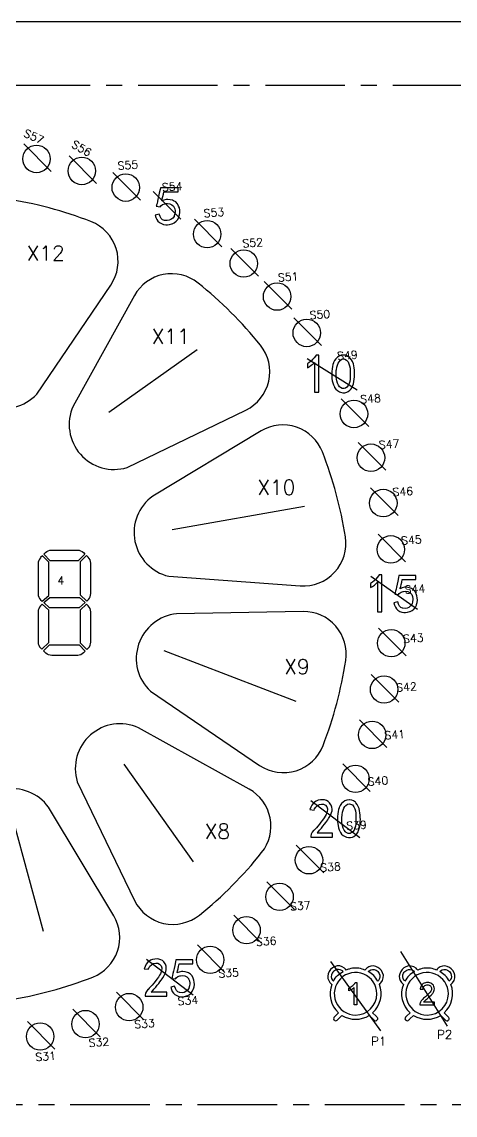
# Model space of a CAD drawing. Header units: millimetres. Extents: x 1653 to 3206, y -200 to 97.
# Drawn here: x 2208.3 to 2228.7, y -171 to -119.5 of the extents above; entities that cross this region are included whole.
import ezdxf
from ezdxf.enums import TextEntityAlignment as Align

# ---------------------------------------------------------------- set-up
doc = ezdxf.new("R2010")
doc.units = ezdxf.units.MM
doc.header["$LTSCALE"] = 3
doc.linetypes.add('CENTER', pattern=[2, 1.25, -0.25, 0.25, -0.25])
doc.layers.add('DIM', color=4, linetype='Continuous')
doc.styles.add('romans', font='romans.shx')

msp = doc.modelspace()

# ---------------------------------------------------------------- linework, layer by layer
at = {"linetype": 'Continuous'}
msp.add_lwpolyline([(2174.035, -134.454), (2174.035, -158.454), (2189.035, -173.454), (2274.035, -173.454), (2289.035, -158.454), (2289.035, -134.454), (2274.035, -119.454), (2189.035, -119.454)], close=True, dxfattribs=at)
at = {"linetype": 'CENTER'}
msp.add_lwpolyline([(2265.474, -122.454), (2198.535, -122.454, 0.895837), (2198.535, -170.454), (2265.474, -170.454, 0.856686)], format="xyb", close=True, dxfattribs=at)
for points in [[(2215.623, -127.271), (2214.786, -127.271), (2214.767, -127.358), (2214.728, -127.528), (2214.694, -127.679), (2214.665, -127.808), (2214.64, -127.916), (2214.62, -128.003), (2214.603, -128.07), (2214.592, -128.116), (2214.585, -128.141), (2214.765, -128.16), (2214.803, -128.117), (2214.886, -128.055), (2214.988, -128.019), (2215.006, -128.015), (2215.118, -128.004), (2215.22, -128.019), (2215.227, -128.021), (2215.321, -128.066), (2215.401, -128.141), (2215.415, -128.163), (2215.456, -128.255), (2215.475, -128.363), (2215.474, -128.394), (2215.462, -128.5), (2215.433, -128.595), (2215.421, -128.619), (2215.358, -128.703), (2215.274, -128.767), (2215.199, -128.8), (2215.095, -128.817), (2214.976, -128.807), (2214.966, -128.805), (2214.886, -128.773), (2214.819, -128.712), (2214.765, -128.622), (2214.722, -128.505), (2214.531, -128.555), (2214.562, -128.662), (2214.606, -128.759), (2214.663, -128.838), (2214.733, -128.898), (2214.825, -128.955), (2214.926, -128.993), (2215.03, -129.01), (2215.108, -129.011), (2215.216, -128.998), (2215.316, -128.97), (2215.336, -128.962), (2215.433, -128.914), (2215.518, -128.849), (2215.533, -128.834), (2215.597, -128.756), (2215.645, -128.656), (2215.651, -128.638), (2215.681, -128.536), (2215.698, -128.433), (2215.698, -128.43), (2215.692, -128.323), (2215.676, -128.221), (2215.64, -128.128), (2215.591, -128.029), (2215.574, -128.005), (2215.499, -127.936), (2215.401, -127.877), (2215.35, -127.859), (2215.245, -127.832), (2215.135, -127.816), (2215.054, -127.823), (2214.949, -127.846), (2214.839, -127.888), (2214.845, -127.868), (2214.87, -127.783), (2214.895, -127.685), (2214.92, -127.576), (2214.945, -127.453), (2215.623, -127.453)], [(2222.242, -135.157), (2222.121, -135.157), (2222.087, -135.204), (2222.023, -135.283), (2221.952, -135.359), (2221.876, -135.43), (2221.794, -135.498), (2221.707, -135.561), (2221.707, -135.753), (2221.803, -135.692), (2221.89, -135.63), (2221.97, -135.566), (2222.039, -135.501), (2222.039, -136.896), (2222.242, -136.896)], [(2223.423, -135.147), (2223.404, -135.148), (2223.297, -135.161), (2223.203, -135.194), (2223.12, -135.248), (2223.118, -135.25), (2223.045, -135.322), (2222.985, -135.406), (2222.938, -135.501), (2222.933, -135.514), (2222.904, -135.598), (2222.881, -135.696), (2222.866, -135.805), (2222.858, -135.926), (2222.858, -135.933), (2222.855, -136.06), (2222.858, -136.172), (2222.865, -136.268), (2222.877, -136.351), (2222.879, -136.357), (2222.903, -136.46), (2222.937, -136.559), (2222.978, -136.653), (2222.99, -136.675), (2223.048, -136.754), (2223.125, -136.821), (2223.221, -136.876), (2223.27, -136.899), (2223.368, -136.924), (2223.466, -136.924), (2223.564, -136.896), (2223.621, -136.869), (2223.702, -136.81), (2223.771, -136.736), (2223.827, -136.644), (2223.848, -136.589), (2223.876, -136.499), (2223.899, -136.399), (2223.917, -136.289), (2223.928, -136.169), (2223.93, -136.073), (2223.928, -135.962), (2223.922, -135.858), (2223.913, -135.757), (2223.897, -135.662), (2223.897, -135.661), (2223.871, -135.555), (2223.834, -135.458), (2223.785, -135.369), (2223.726, -135.288), (2223.697, -135.259), (2223.612, -135.196), (2223.521, -135.159)], [(2223.444, -136.723), (2223.351, -136.723), (2223.262, -136.674), (2223.226, -136.643), (2223.17, -136.57), (2223.124, -136.476), (2223.09, -136.361), (2223.076, -136.291), (2223.063, -136.193), (2223.058, -136.09), (2223.06, -135.981), (2223.069, -135.865), (2223.071, -135.847), (2223.091, -135.725), (2223.12, -135.621), (2223.156, -135.532), (2223.201, -135.461), (2223.248, -135.403), (2223.33, -135.347), (2223.423, -135.329), (2223.472, -135.339), (2223.555, -135.385), (2223.625, -135.47), (2223.666, -135.559), (2223.697, -135.657), (2223.716, -135.764), (2223.718, -135.8), (2223.722, -135.9), (2223.724, -136.006), (2223.726, -136.118), (2223.724, -136.177), (2223.716, -136.284), (2223.7, -136.387), (2223.675, -136.482), (2223.631, -136.577), (2223.571, -136.655), (2223.494, -136.704)], [(2209.087, -146.618), (2209.136, -146.677), (2209.209, -146.75), (2209.517, -146.47), (2209.517, -144.909), (2209.217, -144.609), (2209.136, -144.69), (2209.128, -144.698), (2209.081, -144.759), (2209.045, -144.828), (2209.023, -144.903), (2209.016, -144.98), (2209.016, -146.387), (2209.016, -146.398), (2209.026, -146.475), (2209.049, -146.549)], [(2209.424, -144.406), (2209.492, -144.368), (2209.566, -144.344), (2209.643, -144.335), (2209.655, -144.335), (2210.869, -144.335), (2210.946, -144.342), (2211.021, -144.364), (2211.09, -144.399), (2211.151, -144.447), (2211.159, -144.455), (2211.225, -144.521), (2210.911, -144.836), (2209.584, -144.836), (2209.284, -144.536), (2209.364, -144.455)], [(2211.498, -146.387), (2211.498, -144.953), (2211.488, -144.874), (2211.464, -144.8), (2211.427, -144.732), (2211.377, -144.671), (2211.295, -144.591), (2210.996, -144.89), (2210.996, -146.452), (2211.31, -146.745), (2211.377, -146.678), (2211.385, -146.669), (2211.433, -146.608), (2211.469, -146.539), (2211.49, -146.464)], [(2225.213, -145.508), (2225.092, -145.508), (2225.058, -145.555), (2224.994, -145.634), (2224.924, -145.71), (2224.848, -145.781), (2224.766, -145.848), (2224.678, -145.912), (2224.678, -146.105), (2224.774, -146.044), (2224.862, -145.981), (2224.942, -145.917), (2225.011, -145.851), (2225.011, -147.247), (2225.213, -147.247)], [(2226.819, -145.538), (2226.021, -145.538), (2226.003, -145.625), (2225.966, -145.796), (2225.933, -145.946), (2225.906, -146.076), (2225.882, -146.183), (2225.862, -146.271), (2225.847, -146.337), (2225.836, -146.384), (2225.829, -146.408), (2226.001, -146.428), (2226.037, -146.385), (2226.117, -146.323), (2226.212, -146.286), (2226.231, -146.282), (2226.337, -146.272), (2226.435, -146.286), (2226.441, -146.288), (2226.531, -146.334), (2226.606, -146.408), (2226.621, -146.43), (2226.659, -146.522), (2226.677, -146.631), (2226.676, -146.662), (2226.665, -146.768), (2226.637, -146.863), (2226.625, -146.887), (2226.565, -146.97), (2226.485, -147.035), (2226.414, -147.068), (2226.316, -147.084), (2226.203, -147.075), (2226.193, -147.073), (2226.116, -147.041), (2226.052, -146.98), (2226.001, -146.89), (2225.96, -146.772), (2225.778, -146.823), (2225.807, -146.929), (2225.85, -147.026), (2225.905, -147.106), (2225.971, -147.166), (2226.058, -147.223), (2226.154, -147.261), (2226.253, -147.277), (2226.327, -147.278), (2226.43, -147.266), (2226.526, -147.237), (2226.545, -147.23), (2226.638, -147.181), (2226.718, -147.116), (2226.732, -147.102), (2226.794, -147.023), (2226.839, -146.924), (2226.845, -146.905), (2226.874, -146.803), (2226.889, -146.701), (2226.889, -146.698), (2226.884, -146.59), (2226.869, -146.489), (2226.834, -146.396), (2226.788, -146.297), (2226.771, -146.273), (2226.7, -146.204), (2226.606, -146.145), (2226.559, -146.126), (2226.457, -146.099), (2226.354, -146.084), (2226.277, -146.09), (2226.176, -146.114), (2226.071, -146.155), (2226.077, -146.136), (2226.101, -146.051), (2226.125, -145.953), (2226.148, -145.843), (2226.172, -145.72), (2226.819, -145.72)], [(2211.238, -146.812), (2210.958, -147.063), (2209.555, -147.063), (2209.287, -146.813), (2209.563, -146.562), (2210.969, -146.562)], [(2209.087, -148.887), (2209.136, -148.947), (2209.199, -149.009), (2209.517, -148.69), (2209.517, -147.164), (2209.215, -146.881), (2209.136, -146.959), (2209.128, -146.967), (2209.081, -147.028), (2209.045, -147.098), (2209.023, -147.172), (2209.016, -147.25), (2209.016, -148.656), (2209.016, -148.668), (2209.026, -148.745), (2209.05, -148.819)], [(2211.377, -146.959), (2211.304, -146.886), (2210.996, -147.162), (2210.996, -148.71), (2211.313, -149.026), (2211.38, -148.959), (2211.433, -148.892), (2211.469, -148.823), (2211.49, -148.748), (2211.498, -148.671), (2211.498, -147.25), (2211.497, -147.238), (2211.488, -147.161), (2211.464, -147.087), (2211.427, -147.019)], [(2211.1, -149.228), (2211.032, -149.266), (2210.958, -149.29), (2210.881, -149.299), (2210.869, -149.299), (2209.658, -149.299), (2209.581, -149.292), (2209.506, -149.27), (2209.437, -149.234), (2209.376, -149.186), (2209.269, -149.079), (2209.55, -148.797), (2210.944, -148.797), (2211.242, -149.096), (2211.16, -149.178)], [(2222.44, -156.1), (2222.331, -156.106), (2222.321, -156.107), (2222.216, -156.124), (2222.122, -156.161), (2222.038, -156.217), (2221.978, -156.277), (2221.922, -156.356), (2221.87, -156.451), (2221.826, -156.561), (2222.018, -156.591), (2222.042, -156.532), (2222.098, -156.445), (2222.17, -156.378), (2222.18, -156.37), (2222.271, -156.321), (2222.371, -156.298), (2222.461, -156.304), (2222.553, -156.348), (2222.618, -156.426), (2222.654, -156.52), (2222.655, -156.556), (2222.642, -156.652), (2222.604, -156.763), (2222.587, -156.798), (2222.547, -156.871), (2222.492, -156.956), (2222.423, -157.051), (2222.341, -157.157), (2222.273, -157.245), (2222.197, -157.337), (2222.128, -157.418), (2222.065, -157.486), (2222.007, -157.542), (2222.001, -157.547), (2221.931, -157.63), (2221.885, -157.72), (2221.866, -157.815), (2221.866, -157.855), (2222.886, -157.855), (2222.886, -157.673), (2222.159, -157.673), (2222.193, -157.634), (2222.283, -157.528), (2222.366, -157.43), (2222.441, -157.338), (2222.508, -157.255), (2222.569, -157.176), (2222.622, -157.106), (2222.667, -157.043), (2222.705, -156.986), (2222.765, -156.887), (2222.814, -156.789), (2222.847, -156.697), (2222.866, -156.612), (2222.867, -156.546), (2222.856, -156.44), (2222.826, -156.348), (2222.817, -156.333), (2222.755, -156.244), (2222.684, -156.177), (2222.607, -156.139), (2222.513, -156.106)], [(2223.694, -156.106), (2223.675, -156.107), (2223.568, -156.12), (2223.474, -156.153), (2223.391, -156.207), (2223.389, -156.209), (2223.315, -156.281), (2223.256, -156.365), (2223.209, -156.46), (2223.204, -156.472), (2223.175, -156.557), (2223.152, -156.655), (2223.137, -156.764), (2223.128, -156.885), (2223.128, -156.892), (2223.126, -157.019), (2223.128, -157.131), (2223.136, -157.227), (2223.148, -157.309), (2223.15, -157.316), (2223.174, -157.419), (2223.208, -157.518), (2223.249, -157.612), (2223.261, -157.634), (2223.319, -157.712), (2223.396, -157.779), (2223.492, -157.835), (2223.541, -157.858), (2223.639, -157.883), (2223.737, -157.883), (2223.835, -157.855), (2223.892, -157.828), (2223.973, -157.769), (2224.042, -157.695), (2224.098, -157.603), (2224.119, -157.548), (2224.147, -157.458), (2224.17, -157.358), (2224.188, -157.247), (2224.199, -157.128), (2224.201, -157.031), (2224.199, -156.921), (2224.193, -156.817), (2224.183, -156.716), (2224.168, -156.621), (2224.168, -156.62), (2224.142, -156.514), (2224.105, -156.417), (2224.056, -156.328), (2223.996, -156.247), (2223.967, -156.218), (2223.883, -156.155), (2223.792, -156.118)], [(2223.715, -157.681), (2223.622, -157.681), (2223.532, -157.633), (2223.497, -157.602), (2223.44, -157.528), (2223.395, -157.434), (2223.361, -157.32), (2223.346, -157.249), (2223.334, -157.152), (2223.329, -157.049), (2223.331, -156.939), (2223.34, -156.824), (2223.342, -156.806), (2223.362, -156.684), (2223.391, -156.58), (2223.427, -156.491), (2223.471, -156.42), (2223.519, -156.362), (2223.601, -156.306), (2223.694, -156.287), (2223.743, -156.298), (2223.826, -156.344), (2223.896, -156.429), (2223.936, -156.518), (2223.967, -156.616), (2223.987, -156.722), (2223.989, -156.759), (2223.993, -156.859), (2223.995, -156.965), (2223.996, -157.077), (2223.995, -157.136), (2223.987, -157.243), (2223.971, -157.346), (2223.946, -157.441), (2223.902, -157.536), (2223.841, -157.614), (2223.765, -157.663)], [(2215.076, -165.35), (2215.076, -165.168), (2214.35, -165.168), (2214.384, -165.128), (2214.474, -165.022), (2214.557, -164.924), (2214.632, -164.833), (2214.699, -164.748), (2214.76, -164.671), (2214.813, -164.601), (2214.857, -164.537), (2214.895, -164.48), (2214.955, -164.382), (2215.005, -164.282), (2215.038, -164.191), (2215.057, -164.106), (2215.058, -164.04), (2215.046, -163.935), (2215.016, -163.843), (2215.008, -163.828), (2214.946, -163.738), (2214.875, -163.671), (2214.797, -163.632), (2214.703, -163.6), (2214.631, -163.595), (2214.521, -163.6), (2214.512, -163.6), (2214.407, -163.618), (2214.313, -163.655), (2214.229, -163.711), (2214.169, -163.771), (2214.112, -163.849), (2214.061, -163.945), (2214.016, -164.055), (2214.208, -164.085), (2214.233, -164.027), (2214.289, -163.939), (2214.36, -163.873), (2214.371, -163.865), (2214.462, -163.815), (2214.562, -163.793), (2214.652, -163.799), (2214.744, -163.843), (2214.809, -163.92), (2214.845, -164.015), (2214.846, -164.05), (2214.832, -164.147), (2214.794, -164.258), (2214.778, -164.292), (2214.737, -164.366), (2214.683, -164.45), (2214.613, -164.546), (2214.532, -164.651), (2214.464, -164.739), (2214.388, -164.831), (2214.319, -164.912), (2214.256, -164.98), (2214.198, -165.036), (2214.192, -165.042), (2214.122, -165.125), (2214.076, -165.213), (2214.056, -165.309), (2214.056, -165.35)], [(2216.309, -163.641), (2215.511, -163.641), (2215.493, -163.728), (2215.456, -163.898), (2215.423, -164.049), (2215.396, -164.178), (2215.372, -164.286), (2215.352, -164.373), (2215.337, -164.439), (2215.326, -164.485), (2215.319, -164.51), (2215.491, -164.53), (2215.527, -164.487), (2215.607, -164.425), (2215.702, -164.389), (2215.721, -164.385), (2215.827, -164.373), (2215.925, -164.389), (2215.931, -164.391), (2216.021, -164.436), (2216.096, -164.51), (2216.111, -164.532), (2216.149, -164.624), (2216.167, -164.733), (2216.166, -164.764), (2216.155, -164.87), (2216.127, -164.965), (2216.115, -164.989), (2216.055, -165.073), (2215.975, -165.137), (2215.904, -165.17), (2215.806, -165.187), (2215.693, -165.177), (2215.683, -165.175), (2215.606, -165.143), (2215.542, -165.082), (2215.491, -164.992), (2215.45, -164.874), (2215.268, -164.925), (2215.297, -165.03), (2215.34, -165.129), (2215.395, -165.208), (2215.461, -165.268), (2215.549, -165.325), (2215.644, -165.363), (2215.743, -165.38), (2215.817, -165.381), (2215.92, -165.368), (2216.016, -165.339), (2216.035, -165.332), (2216.128, -165.284), (2216.208, -165.218), (2216.222, -165.204), (2216.284, -165.126), (2216.329, -165.026), (2216.335, -165.008), (2216.364, -164.905), (2216.379, -164.803), (2216.379, -164.8), (2216.374, -164.693), (2216.359, -164.591), (2216.324, -164.498), (2216.278, -164.399), (2216.261, -164.375), (2216.19, -164.306), (2216.096, -164.247), (2216.049, -164.229), (2215.947, -164.201), (2215.844, -164.186), (2215.767, -164.193), (2215.666, -164.216), (2215.561, -164.258), (2215.567, -164.238), (2215.591, -164.153), (2215.615, -164.055), (2215.638, -163.945), (2215.662, -163.823), (2216.309, -163.823)]]:
    msp.add_lwpolyline(points, close=True)
for points in [[(2207.499, -127.794, 0.464472), (2205.198, -129.806), (2205.301, -135.762, 0.643485), (2208.95, -136.992), (2212.441, -131.85, 0.482284), (2211.509, -128.862, 0.0547)], [(2216.554, -131.755, 0.464472), (2213.555, -132.347), (2210.666, -137.557, 0.643485), (2213.212, -140.446), (2218.805, -137.739, 0.482284), (2219.492, -134.685, 0.0547)], [(2222.415, -139.713, 0.464472), (2219.522, -138.726), (2214.415, -141.794, 0.643485), (2215.175, -145.568), (2221.372, -146.021, 0.482284), (2223.494, -143.719, 0.0547)], [(2223.511, -149.535, 0.464472), (2221.5, -147.234), (2215.543, -147.337, 0.643485), (2214.314, -150.986), (2219.455, -154.476, 0.482284), (2222.443, -153.544, 0.0547)], [(2219.55, -158.589, 0.464472), (2218.958, -155.591), (2213.748, -152.702, 0.643485), (2210.859, -155.247), (2213.566, -160.841, 0.482284), (2216.62, -161.528, 0.0547)], [(2211.593, -164.45, 0.464472), (2212.579, -161.558), (2209.511, -156.451, 0.643485), (2205.737, -157.21), (2205.284, -163.408, 0.482284), (2207.586, -165.53, 0.0547)], [(2222.687, -164.293, 0.263924), (2222.77, -164.708, 0.05139), (2222.858, -164.794, 0.313494), (2223.173, -166.131), (2223.009, -166.294, 0.028654), (2222.954, -166.354, 0.02584), (2222.944, -166.37, 0.37713), (2222.954, -166.466, 0.079179), (2223.001, -166.503, 0.280677), (2223.083, -166.503, 0.077129), (2223.124, -166.467, -0.005709), (2223.171, -166.416), (2223.334, -166.253, 0.28954), (2224.62, -166.253), (2224.783, -166.416, -0.018175), (2224.819, -166.456), (2224.828, -166.466, 0.055985), (2224.865, -166.499, 0.300846), (2224.951, -166.504, 0.080674), (2224.999, -166.468, 0.317747), (2225.018, -166.387, 0.107409), (2224.97, -166.32, 0.004445), (2224.945, -166.294), (2224.781, -166.131, 0.313494), (2225.096, -164.794, 0.042872), (2225.174, -164.719, 0.302661), (2225.25, -164.245, 0.209217), (2224.925, -163.947, 0.270778), (2224.5, -164.034, 0.047315), (2224.419, -164.117, 0.021781), (2224.291, -164.073, 0.150408), (2223.67, -164.07, 0.02318), (2223.535, -164.117, 0.045946), (2223.456, -164.035, 0.302012), (2222.982, -163.965, 0.209477)], [(2222.888, -164.592, 0.042316), (2222.93, -164.643, -0.142816), (2223.384, -164.189, 0.049341), (2223.325, -164.142, 0.268904), (2223.027, -164.121, 0.160211), (2222.868, -164.273, 0.289223)], [(2224.98, -165.236, 2.414605), (2223.977, -166.239, 0.414094)], [(2225.024, -164.643, 0.14274), (2224.57, -164.189, -0.035863), (2224.614, -164.152, -0.296562), (2224.94, -164.127, -0.160212), (2225.092, -164.286, -0.268924), (2225.072, -164.584, -0.049335)], [(2228.152, -166.416, -0.01823), (2228.188, -166.456), (2228.197, -166.466, 0.05603), (2228.234, -166.499, 0.301348), (2228.32, -166.504, 0.080266), (2228.368, -166.468, 0.317606), (2228.387, -166.387, 0.088835), (2228.358, -166.341, 0.017769), (2228.314, -166.294), (2228.15, -166.131, 0.313387), (2228.465, -164.794, 0.042874), (2228.543, -164.719, 0.302625), (2228.618, -164.245, 0.209215), (2228.294, -163.947, 0.270789), (2227.869, -164.034, 0.047312), (2227.788, -164.117, 0.021782), (2227.66, -164.073, 0.150394), (2227.039, -164.07, 0.023168), (2226.903, -164.117, 0.04595), (2226.824, -164.035, 0.30205), (2226.351, -163.965, 0.209454), (2226.055, -164.293, 0.263908), (2226.139, -164.708, 0.051395), (2226.227, -164.794, 0.313387), (2226.542, -166.131), (2226.378, -166.294, 0.028457), (2226.323, -166.354, 0.025792), (2226.313, -166.37, 0.377004), (2226.323, -166.466, 0.079563), (2226.37, -166.503, 0.28026), (2226.452, -166.503, 0.077052), (2226.493, -166.467, -0.005663), (2226.54, -166.416), (2226.703, -166.253, 0.289519), (2227.989, -166.253)], [(2226.753, -164.189, 0.142835), (2226.299, -164.643, -0.042311), (2226.256, -164.592, -0.289183), (2226.237, -164.273, -0.160229), (2226.396, -164.121, -0.268927), (2226.694, -164.142, -0.049337)], [(2228.349, -165.236, 2.414511), (2227.346, -166.239, 0.414113)], [(2228.393, -164.643, 0.142908), (2227.939, -164.189, -0.035853), (2227.983, -164.152, -0.29652), (2228.309, -164.127, -0.160233), (2228.461, -164.286, -0.268899), (2228.44, -164.584, -0.049329)], [(2223.913, -165.763), (2223.913, -164.942, -0.054788), (2223.793, -165.029, -0.046354), (2223.655, -165.097), (2223.655, -164.972, 0.073159), (2223.845, -164.848, 0.098203), (2223.958, -164.709), (2224.041, -164.709), (2224.041, -165.763)], [(2227.693, -165.639), (2227.178, -165.639, -0.057124), (2227.233, -165.568, -0.0209), (2227.381, -165.437, 0.030691), (2227.579, -165.254, 0.081441), (2227.667, -165.121, 0.099363), (2227.692, -165, 0.214259), (2227.603, -164.793, 0.161754), (2227.429, -164.713, 0.055241), (2227.318, -164.711, 0.164847), (2227.122, -164.79, 0.160953), (2227.032, -164.954, 0.030652), (2227.023, -165.013), (2227.156, -165.026, -0.120688), (2227.183, -164.911, -0.244997), (2227.326, -164.818, -0.034763), (2227.364, -164.816, -0.197143), (2227.504, -164.868, -0.211298), (2227.559, -164.996, -0.136006), (2227.524, -165.115, -0.05508), (2227.464, -165.195, -0.03436), (2227.268, -165.375, 0.042512), (2227.099, -165.534, 0.08733), (2227.014, -165.674, 0.100923), (2226.999, -165.763), (2227.693, -165.763)]]:
    msp.add_lwpolyline(points, format="xyb", close=True)
for centre in [(2208.94, -125.913), (2211.079, -126.477), (2213.147, -127.261), (2216.982, -129.453), (2218.706, -130.838), (2220.277, -132.395), (2221.676, -134.108), (2223.901, -137.924), (2224.702, -139.985), (2225.283, -142.119), (2225.638, -144.302), (2225.657, -148.719), (2225.32, -150.905), (2224.757, -153.043), (2223.973, -155.112), (2221.781, -158.946), (2220.396, -160.671), (2218.839, -162.241), (2217.126, -163.64), (2213.31, -165.865), (2211.249, -166.666), (2209.115, -167.248)]:
    msp.add_circle(centre, 0.647)
at = {"layer": 'DIM'}
for p, q in [((2208.337, -125.202), (2209.636, -126.505)), ((2210.476, -125.765), (2211.774, -127.069)), ((2212.544, -126.549), (2213.842, -127.852)), ((2214.444, -127.445), (2215.742, -128.748)), ((2216.379, -128.742), (2217.677, -130.045)), ((2218.103, -130.126), (2219.402, -131.429)), ((2219.674, -131.683), (2220.972, -132.987)), ((2221.073, -133.396), (2222.371, -134.699)), ((2212.345, -137.846), (2216.517, -134.887)), ((2221.692, -135.314), (2224.049, -136.78)), ((2223.298, -137.212), (2224.596, -138.515)), ((2224.099, -139.274), (2225.397, -140.577)), ((2224.681, -141.407), (2225.979, -142.711)), ((2215.341, -143.371), (2221.567, -142.261)), ((2225.036, -143.59), (2226.334, -144.894)), ((2224.694, -145.566), (2226.893, -147.127)), ((2225.054, -148.007), (2226.353, -149.311)), ((2214.939, -149.064), (2221.165, -151.451)), ((2224.718, -150.193), (2226.016, -151.497)), ((2224.154, -152.332), (2225.453, -153.635)), ((2213.054, -154.418), (2216.318, -159.024)), ((2223.37, -154.4), (2224.669, -155.703)), ((2221.868, -156.126), (2224.173, -157.869)), ((2207.838, -157.074), (2209.251, -162.286)), ((2221.178, -158.235), (2222.476, -159.538)), ((2219.794, -159.959), (2221.092, -161.263)), ((2218.236, -161.53), (2219.535, -162.833)), ((2216.523, -162.929), (2217.822, -164.232)), ((2226.093, -163.239), (2228.292, -166.761)), ((2214.123, -163.61), (2216.321, -165.283)), ((2222.788, -163.723), (2225.145, -166.986)), ((2212.707, -165.154), (2214.006, -166.457)), ((2210.646, -165.955), (2211.944, -167.258)), ((2208.512, -166.536), (2209.81, -167.84))]:
    msp.add_line(p, q, dxfattribs=at)

# ---------------------------------------------------------------- texts
at = {"layer": 'DIM', "style": 'romans'}
for s, rotation, p in [('S57', 336, (2208.818, -124.858)), ('S56', 330, (2211.068, -125.414)), ('S55', 4.0052, (2213.247, -126.202)), ('S54', 4.0052, (2215.332, -127.214)), ('S53', 4.0052, (2217.3, -128.439)), ('S52', 4.0052, (2219.129, -129.862)), ('S51', 4.0052, (2220.799, -131.469)), ('S50', 4.0052, (2222.292, -133.241)), ('S49', 4.0052, (2223.591, -135.16)), ('S48', 4.0052, (2224.683, -137.204)), ('S47', 4.0052, (2225.555, -139.352)), ('S46', 4.0052, (2226.198, -141.578)), ('S45', 4.0052, (2226.605, -143.86)), ('S44', 4.0052, (2226.771, -146.171)), ('S43', 4.0052, (2226.695, -148.487)), ('S42', 4.0052, (2226.376, -150.783)), ('S41', 4.0052, (2225.82, -153.033)), ('S40', 4.0052, (2225.031, -155.212)), ('S39', 4.0052, (2224.019, -157.297)), ('S38', 4.0052, (2222.795, -159.264)), ('S37', 4.0052, (2221.372, -161.093)), ('S36', 4.0052, (2219.765, -162.763)), ('S35', 4.0052, (2217.993, -164.256)), ('S34', 4.0052, (2216.074, -165.556)), ('S33', 4.0052, (2214.03, -166.648)), ('S32', 4.0052, (2211.882, -167.52)), ('S31', 4.0052, (2209.373, -168.188))]:
    msp.add_text(s, height=0.377, rotation=rotation, dxfattribs=at).set_placement(p, align=Align.MIDDLE)
for s, height, p in [('X12', 0.7003, (2209.372, -130.348)), ('X11', 0.7003, (2215.262, -134.27)), ('X10', 0.7003, (2220.241, -141.381)), ('4', 0.377, (2210.092, -145.775)), ('X9', 0.7003, (2221.209, -149.83)), ('X8', 0.7003, (2217.46, -157.583)), ('P1', 0.4081, (2225.066, -167.471)), ('P2', 0.4081, (2228.173, -167.155))]:
    msp.add_text(s, height=height, dxfattribs=at).set_placement(p, align=Align.MIDDLE)

doc.saveas('drawing.dxf')
